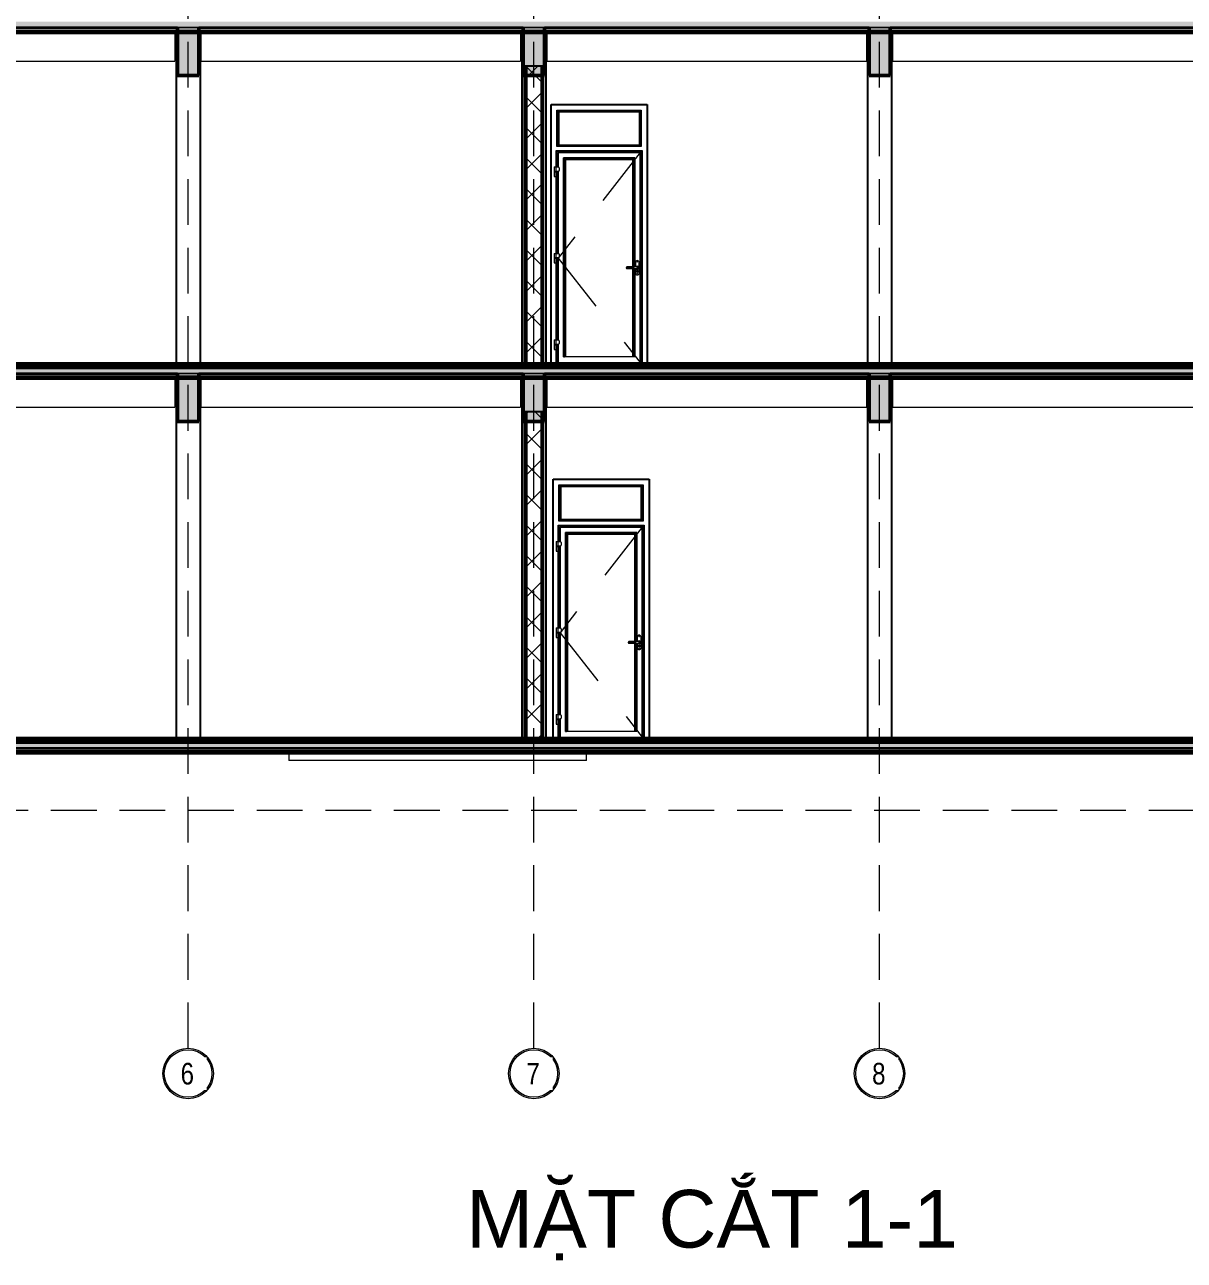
# Model space of a CAD drawing. Header units: millimetres. Extents: x -20510 to 108935, y -243239 to 20306.
# Drawn here: x 82149 to 94223, y -5432 to 7430 of the extents above; entities that cross this region are included whole.
import ezdxf
from ezdxf.enums import TextEntityAlignment as Align

# ---------------------------------------------------------------- set-up
doc = ezdxf.new("R2010")
doc.units = ezdxf.units.MM
doc.linetypes.add('Centre', pattern=[3175, 635, -476.25, 1587.5, -476.25])
doc.linetypes.add('Hidden', pattern=[714.375, 476.25, -238.125])
for name, color, linetype, lineweight in [('A-DOOR', 2, 'Continuous', 18), ('A-FLOR', 7, 'Continuous', 9), ('A-FLOR-LEVL', 8, 'Continuous', 9), ('A-FLOR-MCUT', 7, 'Continuous', 50), ('A-FLOR-PATT', 8, 'Continuous', 9), ('A-GLAZ', 4, 'Continuous', 18), ('A-WALL', 7, 'Continuous', 25), ('A-WALL-PATT', 8, 'Continuous', 18), ('G-IMPT', 8, 'Continuous', 9), ('S-BEAM', 7, 'Continuous', 9), ('S-COLS', 7, 'Continuous', 25), ('S-FNDN', 7, 'Continuous', 9), ('S-GRID', 1, 'Continuous', 9), ('S-GRID-IDEN', 1, 'Continuous', 9)]:
    doc.layers.add(name, color=color, linetype=linetype, lineweight=lineweight)
doc.styles.add('Arial_1', font='arial.ttf', dxfattribs={"width": 0.8, "height": 200})
doc.styles.add('UNICODE_TITLE', font='arial.ttf')
pattern_1 = [(0, (68970.77, 5345.385), (304.8, 76.2), [25.146, -203.454, 25.146, -203.454, -1219.2]), (0, (68970.77, 5345.385), (304.8, 76.2), [-457.2, 25.146, -432.054, 25.146, -203.454, -533.4]), (0, (68970.77, 5345.385), (304.8, 76.2), [-1143, 25.146, -127.254, 25.146, -355.854]), (120, (69085.07, 5383.485), (-218.39114, 225.86454), [25.146, -203.454, 25.146, -203.454, -1219.2]), (120, (69085.07, 5383.485), (-218.39114, 225.86454), [-457.2, 25.146, -432.054, 25.146, -203.454, -533.4]), (120, (69085.07, 5383.485), (-218.39114, 225.86454), [-1143, 25.146, -127.254, 25.146, -355.854]), (240, (69123.17, 5535.885), (-86.40886, -302.06454), [25.146, -203.454, 25.146, -203.454, -1219.2]), (240, (69123.17, 5535.885), (-86.40886, -302.06454), [-457.2, 25.146, -432.054, 25.146, -203.454, -533.4]), (240, (69123.17, 5535.885), (-86.40886, -302.06454), [-1143, 25.146, -127.254, 25.146, -355.854])]
pattern_2 = [(45, (68970.77, 5345.39), (-159.099, 159.099), []), (135, (68970.77, 5345.39), (-159.099, -159.099), [])]

# ---------------------------------------------------------------- blocks, each defined once
blk = doc.blocks.new('ATT_Window 2 - S5_800x600-2360992-MẶT CẮT 1-1')
at = {"layer": 'A-GLAZ'}
for p, q in [((18975, 3700), (18988, 3700)), ((18978, 3550), (18978, 3685)), ((18978, 3685), (18988, 3685)), ((18988, 3685), (18978, 3685)), ((18978, 3685), (18978, 3550))]:
    blk.add_line(p, q, dxfattribs=at)
blk.add_open_spline([(18978, 3685), (18978, 3685), (18978, 3685), (18977, 3686), (18976, 3687), (18975, 3688), (18975, 3688)], degree=3, knots=[-1, -1, -1, -1, -0.8333333, -0.75, -0.6666667, -0.5974222, -0.5974222, -0.5974222, -0.5974222], dxfattribs=at)
blk = doc.blocks.new('CỬA 1 CÁNH EROWINDOW_có ô chết_ - D4_1000x2200-2361184-MẶT CẮT 1-1')
at = {"layer": 'A-DOOR'}
for p, q in [((15611, 2639), (16489, 2639)), ((15611, 2261), (15611, 2639)), ((15611, 2261), (15611, 2639)), ((15611, 2639), (16489, 2639)), ((15621, 2629), (15631, 2619)), ((16479, 2629), (15621, 2629)), ((15621, 2629), (15621, 2271)), ((16469, 2619), (15631, 2619)), ((15631, 2619), (15631, 2281)), ((16469, 2619), (16479, 2629)), ((16469, 2281), (16469, 2619)), ((16479, 2271), (16479, 2629)), ((16489, 2639), (16489, 2261)), ((16489, 2639), (16489, 2261)), ((15613, 2210), (15603, 2220)), ((15603, 2050), (15603, 2220)), ((15603, 2220), (16497, 2220)), ((16489, 2261), (15611, 2261)), ((16489, 2261), (15611, 2261)), ((16487, 2210), (15613, 2210)), ((15613, 2050), (15613, 2210)), ((15621, 2271), (15631, 2281)), ((15621, 2271), (16479, 2271)), ((15623, 2050), (15623, 2200)), ((15623, 2200), (16477, 2200)), ((15623, 2200), (15623, 2050)), ((16477, 2200), (15623, 2200)), ((15631, 2281), (16469, 2281)), ((16479, 2271), (16469, 2281)), ((16477, 2200), (16477, 15)), ((16477, 15), (16477, 2200)), ((16487, 2210), (16497, 2220)), ((16487, 15), (16487, 2210)), ((16497, 2220), (16497, 15)), ((16421, 2144), (15679, 2144)), ((15679, 2144), (15679, 71)), ((15679, 2144), (16421, 2144)), ((15679, 71), (15679, 2144)), ((15689, 71), (15689, 2134)), ((15689, 2134), (16411, 2134)), ((15689, 2134), (15699, 2124)), ((16401, 2124), (15699, 2124)), ((15699, 2124), (15699, 71)), ((16411, 2134), (16401, 2124)), ((16401, 1008), (16401, 2124)), ((16411, 1008), (16411, 2134)), ((16421, 2144), (16421, 1013)), ((16421, 2144), (16421, 1013)), ((15583, 2050), (15623, 2050)), ((15583, 2050), (15583, 2002)), ((15623, 2002), (15583, 2002)), ((15583, 1998), (15583, 1950)), ((15583, 1998), (15603, 1998)), ((15583, 1950), (15603, 1950)), ((15585, 2002), (15585, 1998)), ((15600, 1998), (15600, 2002)), ((15603, 2002), (15603, 2050)), ((15603, 1150), (15603, 2002)), ((15603, 1950), (15603, 1998)), ((15613, 1150), (15613, 2002)), ((15623, 1150), (15623, 2002)), ((15623, 2002), (15623, 1150)), ((15633, 2040), (15633, 2012)), ((15583, 1150), (15623, 1150)), ((15583, 1150), (15583, 1102)), ((15623, 1102), (15583, 1102)), ((15583, 1098), (15583, 1050)), ((15583, 1098), (15603, 1098)), ((15583, 1050), (15603, 1050)), ((15585, 1102), (15585, 1098)), ((15600, 1098), (15600, 1102)), ((15603, 1102), (15603, 1150)), ((15603, 250), (15603, 1102)), ((15603, 1050), (15603, 1098)), ((15613, 250), (15613, 1102)), ((15623, 250), (15623, 1102)), ((15623, 1102), (15623, 250)), ((15633, 1140), (15633, 1112)), ((16427, 1055), (16427, 1013)), ((16467, 945), (16467, 1055)), ((16411, 1008), (16341, 1008)), ((16412, 1004), (16341, 1004)), ((16341, 996), (16412, 996)), ((16341, 992), (16411, 992)), ((16401, 71), (16401, 992)), ((16421, 1013), (16411, 1008)), ((16411, 992), (16421, 987)), ((16411, 71), (16411, 992)), ((16422, 1009), (16412, 1004)), ((16412, 996), (16422, 991)), ((16447, 1013), (16421, 1013)), ((16421, 987), (16447, 987)), ((16421, 987), (16421, 71)), ((16421, 987), (16421, 71)), ((16447, 1009), (16422, 1009)), ((16422, 991), (16447, 991)), ((16427, 987), (16427, 945)), ((16443, 960), (16443, 971)), ((16444, 953), (16444, 958)), ((16444, 958), (16444, 953)), ((16445, 973), (16449, 973)), ((16450, 958), (16450, 953)), ((16450, 953), (16450, 958)), ((16451, 971), (16451, 960)), ((15583, 250), (15623, 250)), ((15583, 250), (15583, 202)), ((15623, 202), (15583, 202)), ((15583, 198), (15583, 150)), ((15583, 198), (15603, 198)), ((15583, 150), (15603, 150)), ((15585, 202), (15585, 198)), ((15600, 198), (15600, 202)), ((15603, 202), (15603, 250)), ((15603, 15), (15603, 202)), ((15603, 150), (15603, 198)), ((15613, 15), (15613, 202)), ((15623, 15), (15623, 202)), ((15623, 202), (15623, 15)), ((15633, 240), (15633, 212)), ((15613, 15), (15603, 15)), ((15611, 0), (15611, 15)), ((15623, 15), (15613, 15)), ((15623, 15), (16477, 15)), ((15631, 0), (15631, 15)), ((15679, 71), (15689, 71)), ((16421, 71), (15679, 71)), ((16421, 71), (16411, 71)), ((16469, 0), (16469, 15)), ((16477, 15), (16487, 15)), ((16497, 15), (16487, 15)), ((16489, 15), (16489, 0))]:
    blk.add_line(p, q, dxfattribs=at)
at = {"layer": 'A-DOOR', "linetype": 'Centre', "lineweight": 18}
for p, q in [((16477, 2200), (15623, 1100)), ((15623, 1100), (16477, 15))]:
    blk.add_line(p, q, dxfattribs=at)
at = {"layer": 'A-DOOR', "flags": 128}
for points in [[(16341, 1008), (16341, 1008), (16340, 1008), (16340, 1008), (16340, 1008), (16339, 1008), (16339, 1008), (16339, 1008), (16338, 1008), (16338, 1007), (16338, 1007), (16338, 1007), (16337, 1007), (16337, 1007), (16337, 1007), (16336, 1007), (16336, 1006), (16336, 1006), (16336, 1006), (16335, 1006), (16335, 1006), (16335, 1005), (16335, 1005), (16335, 1005), (16334, 1005), (16334, 1004), (16334, 1004), (16334, 1004), (16334, 1003), (16334, 1003), (16334, 1003), (16333, 1003), (16333, 1002), (16333, 1002), (16333, 1002), (16333, 1001), (16333, 1001), (16333, 1001), (16333, 1000), (16333, 1000), (16333, 1000), (16333, 999), (16333, 999), (16333, 999), (16333, 998), (16333, 998), (16333, 998), (16333, 998), (16333, 997), (16334, 997), (16334, 997), (16334, 996), (16334, 996), (16334, 996), (16334, 996), (16335, 995), (16335, 995), (16335, 995), (16335, 995), (16335, 994), (16336, 994), (16336, 994), (16336, 994), (16336, 993), (16337, 993), (16337, 993), (16337, 993), (16337, 993), (16338, 993), (16338, 993), (16338, 992), (16339, 992), (16339, 992), (16339, 992), (16340, 992), (16340, 992), (16340, 992), (16341, 992), (16341, 992), (16341, 992)], [(16447, 987), (16448, 987), (16448, 987), (16449, 987), (16449, 987), (16450, 987), (16450, 987), (16451, 988), (16451, 988), (16452, 988), (16452, 988), (16453, 988), (16453, 988), (16453, 989), (16454, 989), (16454, 989), (16455, 990), (16455, 990), (16456, 990), (16456, 991), (16456, 991), (16457, 991), (16457, 992), (16457, 992), (16458, 993), (16458, 993), (16458, 993), (16458, 994), (16459, 994), (16459, 995), (16459, 995), (16459, 996), (16459, 996), (16460, 997), (16460, 997), (16460, 998), (16460, 998), (16460, 999), (16460, 999), (16460, 1000), (16460, 1000), (16460, 1001), (16460, 1001), (16460, 1002), (16460, 1002), (16460, 1003), (16460, 1003), (16459, 1004), (16459, 1004), (16459, 1005), (16459, 1005), (16459, 1006), (16458, 1006), (16458, 1007), (16458, 1007), (16458, 1008), (16457, 1008), (16457, 1008), (16457, 1009), (16456, 1009), (16456, 1010), (16455, 1010), (16455, 1010), (16455, 1011), (16454, 1011), (16454, 1011), (16453, 1011), (16453, 1012), (16452, 1012), (16452, 1012), (16451, 1012), (16451, 1012), (16450, 1013), (16450, 1013), (16449, 1013), (16449, 1013), (16448, 1013), (16448, 1013), (16447, 1013), (16447, 1013)]]:
    blk.add_lwpolyline(points, dxfattribs=at)
at = {"layer": 'A-DOOR'}
for centre, radius, start, end in [((15623, 2040), 10, 360, 90), ((15623, 2040), 10, 30, 90), ((15623, 2012), 10, 270, 0), ((15623, 2012), 10, 270, 300), ((15623, 2012), 10, 315, 345), ((15623, 1140), 10, 0, 90), ((15623, 1140), 10, 30, 90), ((15623, 1112), 10, 270, 0), ((15623, 1112), 10, 270, 300), ((15623, 1112), 10, 315, 345), ((16447, 1055), 20, 0, 180), ((16447, 1063), 3, 0, 180), ((16447, 1063), 3, 180, 0), ((16341, 1000), 3.66, 90, 270), ((16447, 945), 20, 180, 360), ((16447, 1000), 15, 0, 120.3216), ((16447, 1000), 15, 239.6784, 0), ((16447, 1000), 15, 105, 110.0431), ((16447, 1000), 15, 249.9569, 255), ((16445, 971), 2.04, 90, 180), ((16444, 960), 1.99, 180, 268.9596), ((16444, 960), 1.99, 224.4798, 268.9596), ((16447, 1000), 3.02, 0, 180), ((16447, 1000), 3.02, 180, 0), ((16447, 1000), 3.02, 210, 225), ((16447, 953), 2.5, 180, 0), ((16447, 938), 3, 0, 180), ((16447, 938), 3, 180, 0), ((16447, 1000), 3.02, 135, 139.3231), ((16447, 1000), 15, 90, 95.2302), ((16447, 1000), 15, 264.7698, 270), ((16447, 1000), 8.66, 270, 90), ((16449, 971), 2.04, 0, 90), ((16447, 1000), 15, 75, 80.3895), ((16447, 1000), 15, 279.6105, 285), ((16450, 960), 1.99, 271.0404, 0), ((16450, 960), 1.99, 271.0404, 315.5202), ((16447, 1000), 15, 60, 65.5028), ((16447, 1000), 15, 294.4972, 300), ((16447, 1000), 15, 45, 50.5307), ((16447, 1000), 15, 309.4693, 315), ((15623, 240), 10, 0, 90), ((15623, 240), 10, 30, 90), ((15623, 212), 10, 270, 0), ((15623, 212), 10, 270, 300), ((15623, 212), 10, 315, 345)]:
    blk.add_arc(centre, radius, start, end, dxfattribs=at)
for points in [[(16412, 1004), (16412, 1004), (16412, 1005), (16412, 1006), (16411, 1008), (16411, 1008), (16411, 1008)], [(16412, 996), (16412, 996), (16412, 995), (16412, 994), (16411, 992), (16411, 992), (16411, 992)], [(16422, 1009), (16422, 1009), (16422, 1010), (16422, 1011), (16421, 1013), (16421, 1013), (16421, 1013)], [(16422, 991), (16422, 991), (16422, 990), (16422, 989), (16421, 987), (16421, 987), (16421, 987)]]:
    blk.add_open_spline(points, degree=3, knots=[0, 0, 0, 0, 0.166667, 0.333333, 0.666667, 1, 1, 1, 1], dxfattribs=at)
blk = doc.blocks.new('M_Concrete-Rectangular-Column - COT250X400-V4-MẶT CẮT 1-1')
at = {"layer": 'S-COLS'}
for p, q in [((4225, 3750), (4225, 0)), ((4475, 3750), (4475, 0))]:
    blk.add_line(p, q, dxfattribs=at)
blk = doc.blocks.new('CỬA 1 CÁNH EROWINDOW_có ô chết_ - D4_1000x2200-V8-MẶT CẮT 1-1')
at = {"layer": 'A-DOOR'}
for p, q in [((22691, 6539), (23569, 6539)), ((22691, 6161), (22691, 6539)), ((22691, 6161), (22691, 6539)), ((22691, 6539), (23569, 6539)), ((22701, 6529), (22711, 6519)), ((23559, 6529), (22701, 6529)), ((22701, 6529), (22701, 6171)), ((23549, 6519), (22711, 6519)), ((22711, 6519), (22711, 6181)), ((23549, 6519), (23559, 6529)), ((23549, 6181), (23549, 6519)), ((23559, 6171), (23559, 6529)), ((23569, 6539), (23569, 6161)), ((23569, 6539), (23569, 6161)), ((22701, 6171), (22711, 6181)), ((22711, 6181), (23549, 6181)), ((23559, 6171), (23549, 6181)), ((22693, 6110), (22683, 6120)), ((22683, 5950), (22683, 6120)), ((22683, 6120), (23577, 6120)), ((23569, 6161), (22691, 6161)), ((23569, 6161), (22691, 6161)), ((23567, 6110), (22693, 6110)), ((22693, 5950), (22693, 6110)), ((22701, 6171), (23559, 6171)), ((22703, 5950), (22703, 6100)), ((22703, 6100), (23557, 6100)), ((22703, 6100), (22703, 5950)), ((23557, 6100), (22703, 6100)), ((23557, 6100), (23557, 3915)), ((23557, 3915), (23557, 6100)), ((23567, 6110), (23577, 6120)), ((23567, 3915), (23567, 6110)), ((23577, 6120), (23577, 3915)), ((22663, 5950), (22703, 5950)), ((22663, 5950), (22663, 5902)), ((22683, 5902), (22683, 5950)), ((22713, 5940), (22713, 5912)), ((23501, 6044), (22759, 6044)), ((22759, 6044), (22759, 3971)), ((22759, 6044), (23501, 6044)), ((22759, 3971), (22759, 6044)), ((22769, 3971), (22769, 6034)), ((22769, 6034), (23491, 6034)), ((22769, 6034), (22779, 6024)), ((23481, 6024), (22779, 6024)), ((22779, 6024), (22779, 3971)), ((23491, 6034), (23481, 6024)), ((23481, 4908), (23481, 6024)), ((23491, 4908), (23491, 6034)), ((23501, 6044), (23501, 4913)), ((23501, 6044), (23501, 4913)), ((22703, 5902), (22663, 5902)), ((22663, 5898), (22663, 5850)), ((22663, 5898), (22683, 5898)), ((22663, 5850), (22683, 5850)), ((22666, 5902), (22666, 5898)), ((22680, 5898), (22680, 5902)), ((22683, 5050), (22683, 5902)), ((22683, 5850), (22683, 5898)), ((22693, 5050), (22693, 5902)), ((22703, 5050), (22703, 5902)), ((22703, 5902), (22703, 5050)), ((22663, 5050), (22703, 5050)), ((22663, 5050), (22663, 5002)), ((22683, 5002), (22683, 5050)), ((22713, 5040), (22713, 5012)), ((22703, 5002), (22663, 5002)), ((22663, 4998), (22663, 4950)), ((22663, 4998), (22683, 4998)), ((22663, 4950), (22683, 4950)), ((22666, 5002), (22666, 4998)), ((22680, 4998), (22680, 5002)), ((22683, 4150), (22683, 5002)), ((22683, 4950), (22683, 4998)), ((22693, 4150), (22693, 5002)), ((22703, 4150), (22703, 5002)), ((22703, 5002), (22703, 4150)), ((23491, 4908), (23421, 4908)), ((23492, 4904), (23421, 4904)), ((23421, 4896), (23492, 4896)), ((23421, 4892), (23491, 4892)), ((23481, 3971), (23481, 4892)), ((23501, 4913), (23491, 4908)), ((23491, 4892), (23501, 4887)), ((23491, 3971), (23491, 4892)), ((23502, 4909), (23492, 4904)), ((23492, 4896), (23502, 4891)), ((23527, 4913), (23501, 4913)), ((23527, 4909), (23502, 4909)), ((23502, 4891), (23527, 4891)), ((23507, 4955), (23507, 4913)), ((23547, 4845), (23547, 4955)), ((23501, 4887), (23527, 4887)), ((23501, 4887), (23501, 3971)), ((23501, 4887), (23501, 3971)), ((23507, 4887), (23507, 4845)), ((23523, 4860), (23523, 4871)), ((23524, 4853), (23524, 4858)), ((23524, 4858), (23524, 4853)), ((23525, 4873), (23529, 4873)), ((23530, 4858), (23530, 4853)), ((23530, 4853), (23530, 4858)), ((23531, 4871), (23531, 4860)), ((22663, 4150), (22703, 4150)), ((22663, 4150), (22663, 4102)), ((22683, 4102), (22683, 4150)), ((22713, 4140), (22713, 4112)), ((22703, 4102), (22663, 4102)), ((22663, 4098), (22663, 4050)), ((22663, 4098), (22683, 4098)), ((22663, 4050), (22683, 4050)), ((22666, 4102), (22666, 4098)), ((22680, 4098), (22680, 4102)), ((22683, 3915), (22683, 4102)), ((22683, 4050), (22683, 4098)), ((22693, 3915), (22693, 4102)), ((22703, 3915), (22703, 4102)), ((22703, 4102), (22703, 3915)), ((22693, 3915), (22683, 3915)), ((22691, 3900), (22691, 3915)), ((22703, 3915), (22693, 3915)), ((22703, 3915), (23557, 3915)), ((22711, 3900), (22711, 3915)), ((22759, 3971), (22769, 3971)), ((23501, 3971), (22759, 3971)), ((23501, 3971), (23491, 3971)), ((23549, 3900), (23549, 3915)), ((23557, 3915), (23567, 3915)), ((23577, 3915), (23567, 3915)), ((23569, 3915), (23569, 3900))]:
    blk.add_line(p, q, dxfattribs=at)
at = {"layer": 'A-DOOR', "linetype": 'Centre', "lineweight": 18}
for p, q in [((23557, 6100), (22703, 5000)), ((22703, 5000), (23557, 3915))]:
    blk.add_line(p, q, dxfattribs=at)
at = {"layer": 'A-DOOR', "flags": 128}
for points in [[(23421, 4908), (23421, 4908), (23420, 4908), (23420, 4908), (23420, 4908), (23419, 4908), (23419, 4908), (23419, 4908), (23418, 4908), (23418, 4907), (23418, 4907), (23418, 4907), (23417, 4907), (23417, 4907), (23417, 4907), (23416, 4907), (23416, 4906), (23416, 4906), (23416, 4906), (23415, 4906), (23415, 4906), (23415, 4905), (23415, 4905), (23415, 4905), (23414, 4905), (23414, 4904), (23414, 4904), (23414, 4904), (23414, 4903), (23414, 4903), (23414, 4903), (23413, 4903), (23413, 4902), (23413, 4902), (23413, 4902), (23413, 4901), (23413, 4901), (23413, 4901), (23413, 4900), (23413, 4900), (23413, 4900), (23413, 4899), (23413, 4899), (23413, 4899), (23413, 4898), (23413, 4898), (23413, 4898), (23413, 4898), (23413, 4897), (23414, 4897), (23414, 4897), (23414, 4896), (23414, 4896), (23414, 4896), (23414, 4896), (23415, 4895), (23415, 4895), (23415, 4895), (23415, 4895), (23415, 4894), (23416, 4894), (23416, 4894), (23416, 4894), (23416, 4893), (23417, 4893), (23417, 4893), (23417, 4893), (23417, 4893), (23418, 4893), (23418, 4893), (23418, 4892), (23419, 4892), (23419, 4892), (23419, 4892), (23420, 4892), (23420, 4892), (23420, 4892), (23421, 4892), (23421, 4892), (23421, 4892)], [(23527, 4887), (23528, 4887), (23528, 4887), (23529, 4887), (23529, 4887), (23530, 4887), (23530, 4887), (23531, 4888), (23531, 4888), (23532, 4888), (23532, 4888), (23533, 4888), (23533, 4888), (23533, 4889), (23534, 4889), (23534, 4889), (23535, 4890), (23535, 4890), (23536, 4890), (23536, 4891), (23536, 4891), (23537, 4891), (23537, 4892), (23537, 4892), (23538, 4893), (23538, 4893), (23538, 4893), (23538, 4894), (23539, 4894), (23539, 4895), (23539, 4895), (23539, 4896), (23539, 4896), (23540, 4897), (23540, 4897), (23540, 4898), (23540, 4898), (23540, 4899), (23540, 4899), (23540, 4900), (23540, 4900), (23540, 4901), (23540, 4901), (23540, 4902), (23540, 4902), (23540, 4903), (23540, 4903), (23539, 4904), (23539, 4904), (23539, 4905), (23539, 4905), (23539, 4906), (23538, 4906), (23538, 4907), (23538, 4907), (23538, 4908), (23537, 4908), (23537, 4908), (23537, 4909), (23536, 4909), (23536, 4910), (23535, 4910), (23535, 4910), (23535, 4911), (23534, 4911), (23534, 4911), (23533, 4911), (23533, 4912), (23532, 4912), (23532, 4912), (23531, 4912), (23531, 4912), (23530, 4913), (23530, 4913), (23529, 4913), (23529, 4913), (23528, 4913), (23528, 4913), (23527, 4913), (23527, 4913)]]:
    blk.add_lwpolyline(points, dxfattribs=at)
at = {"layer": 'A-DOOR'}
for centre, radius, start, end in [((22703, 5940), 10, 0, 90), ((22703, 5940), 10, 30, 90), ((22703, 5912), 10, 270, 0), ((22703, 5912), 10, 270, 300), ((22703, 5912), 10, 315, 345), ((22703, 5040), 10, 0, 90), ((22703, 5040), 10, 30, 90), ((22703, 5012), 10, 270, 0), ((22703, 5012), 10, 270, 300), ((22703, 5012), 10, 315, 345), ((23421, 4900), 3.66, 90, 270), ((23527, 4955), 20, 360, 180), ((23527, 4900), 15, 0, 118.7372), ((23527, 4900), 15, 241.2628, 0), ((23527, 4900), 15, 105, 110.0431), ((23527, 4963), 3, 0, 180), ((23527, 4963), 3, 180, 0), ((23527, 4900), 3.02, 0, 180), ((23527, 4900), 3.02, 135, 150), ((23527, 4900), 3.02, 180, 0), ((23527, 4900), 3.02, 210, 225), ((23527, 4900), 15, 90, 95.2302), ((23527, 4900), 8.66, 270, 90), ((23527, 4900), 15, 75, 80.3895), ((23527, 4900), 15, 60, 65.5028), ((23527, 4900), 15, 45, 50.5307), ((23527, 4900), 15, 309.4693, 315), ((23527, 4845), 20, 180, 0), ((23527, 4900), 15, 249.9569, 255), ((23525, 4871), 2.04, 90, 180), ((23524, 4860), 1.99, 180, 268.9596), ((23524, 4860), 1.99, 224.4798, 268.9596), ((23527, 4853), 2.5, 180, 0), ((23527, 4838), 3, 0, 180), ((23527, 4838), 3, 180, 0), ((23527, 4900), 15, 264.7698, 270), ((23529, 4871), 2.04, 0, 90), ((23527, 4900), 15, 279.6105, 285), ((23530, 4860), 1.99, 271.0404, 0), ((23530, 4860), 1.99, 271.0404, 315.5202), ((22703, 4140), 10, 0, 90), ((22703, 4140), 10, 30, 90), ((22703, 4112), 10, 270, 0), ((22703, 4112), 10, 270, 300), ((22703, 4112), 10, 315, 345)]:
    blk.add_arc(centre, radius, start, end, dxfattribs=at)
for points in [[(23492, 4904), (23492, 4904), (23492, 4905), (23492, 4906), (23491, 4908), (23491, 4908), (23491, 4908)], [(23492, 4896), (23492, 4896), (23492, 4895), (23492, 4894), (23491, 4892), (23491, 4892), (23491, 4892)], [(23502, 4909), (23502, 4909), (23502, 4910), (23502, 4911), (23501, 4913), (23501, 4913), (23501, 4913)], [(23502, 4891), (23502, 4891), (23502, 4890), (23502, 4889), (23501, 4887), (23501, 4887), (23501, 4887)]]:
    blk.add_open_spline(points, degree=3, knots=[0, 0, 0, 0, 0.166667, 0.333333, 0.666667, 1, 1, 1, 1], dxfattribs=at)
blk = doc.blocks.new('M_Concrete-Rectangular-Column - COT250X350-V16-MẶT CẮT 1-1')
at = {"layer": 'S-COLS'}
for p, q in [((4225, 7350), (4225, 3900)), ((4475, 7350), (4475, 3900))]:
    blk.add_line(p, q, dxfattribs=at)
blk = doc.blocks.new('Mat_Tien_3dsMax - Sync_3dsMax_To_Revit-2401403-MẶT CẮT 1-1')
at = {"layer": 'G-IMPT'}
blk.add_line((20373, -750), (20373, -750), dxfattribs=at)
blk.add_line((20373, -750), (20373, -750), dxfattribs=at)
blk.add_line((20373, -750), (20373, -750), dxfattribs=at)
blk.add_line((20373, -750), (20373, -750), dxfattribs=at)
blk.add_line((20373, -750), (20373, -750), dxfattribs=at)
blk.add_line((20373, -750), (20373, -750), dxfattribs=at)
blk.add_line((20373, -750), (20373, -750), dxfattribs=at)
blk.add_line((20373, -750), (20373, -750), dxfattribs=at)
blk.add_line((20373, -750), (20373, -750), dxfattribs=at)
blk.add_line((20373, -750), (20373, -750), dxfattribs=at)
blk.add_line((20373, -750), (20373, -750), dxfattribs=at)
blk.add_line((20373, -750), (20373, -750), dxfattribs=at)
blk.add_line((20373, -750), (20373, -750), dxfattribs=at)
blk.add_line((20373, -750), (20373, -750), dxfattribs=at)
blk.add_line((20373, -750), (20373, -750), dxfattribs=at)
blk.add_line((20373, -750), (20373, -750), dxfattribs=at)
blk.add_line((20373, -750), (20373, -750), dxfattribs=at)
blk.add_line((20373, -750), (20373, -750), dxfattribs=at)
blk.add_line((20373, -750), (20373, -750), dxfattribs=at)
blk.add_line((20373, -750), (20373, -750), dxfattribs=at)
blk.add_line((20373, -750), (20373, -750), dxfattribs=at)
blk.add_line((20373, -750), (20373, -750), dxfattribs=at)
blk.add_line((20373, -750), (20373, -750), dxfattribs=at)
blk.add_line((20373, -750), (20373, -750), dxfattribs=at)
blk.add_line((20373, -750), (20373, -750), dxfattribs=at)
blk.add_line((20373, -750), (20373, -750), dxfattribs=at)
blk.add_line((20373, -750), (20373, -750), dxfattribs=at)
blk.add_line((20373, -750), (20373, -750), dxfattribs=at)
blk.add_line((20373, -750), (20373, -750), dxfattribs=at)
blk.add_line((20373, -750), (20373, -750), dxfattribs=at)
blk = doc.blocks.new('Mat_Tien_3dsMax - Mat_Tien_3dsMax-2387879-MẶT CẮT 1-1')
blk.add_blockref('Mat_Tien_3dsMax - Sync_3dsMax_To_Revit-2401403-MẶT CẮT 1-1', (0, 0))
blk = doc.blocks.new('Grid - TRUC  D1-102336-MẶT CẮT 1-1')
at = {"layer": 'S-GRID-IDEN'}
for radius in [263, 248]:
    blk.add_circle((550, -3488), radius, dxfattribs=at)

msp = doc.modelspace()

# ---------------------------------------------------------------- hatches: boundary and pattern name
at = {"layer": 'A-FLOR-PATT'}
for points in [[(102169.1, 7360), (102255.7, 7360), (102255.7, 7460), (65450, 7460), (65450, 7360), (101979.2, 7360)], [(102169.1, 3860), (102255.7, 3860), (102255.7, 3900), (65450, 3900), (65450, 3860), (102074.1, 3860)], [(102169.1, 3760), (102255.7, 3760), (102255.7, 3860), (65450, 3860), (65450, 3760), (101979.2, 3760)]]:
    msp.add_hatch(color=256, dxfattribs=at).paths.add_polyline_path(points)
at = {"layer": 'A-FLOR-PATT', "lineweight": 18}
for points in [[(102169.1, 7350), (102255.7, 7350), (102255.7, 7360), (65450, 7360), (65450, 7350), (101979.2, 7350)], [(102169.1, 3750), (102255.7, 3750), (102255.7, 3760), (65450, 3760), (65450, 3750), (101979.2, 3750)]]:
    msp.add_hatch(color=256, dxfattribs=at).paths.add_polyline_path(points)
at = {"layer": 'A-FLOR-PATT'}
h = msp.add_hatch(color=256, dxfattribs=at)
h.paths.add_polyline_path([(80520.2, -40), (99650, -40), (99650, 0), (65450, 0), (65450, -40), (80140.4, -40)])
h.paths.add_polyline_path([(102255.7, -40), (102255.7, 0), (102050, 0), (102050, -40), (102169.1, -40)])
h = msp.add_hatch(color=256, dxfattribs=at)
h.paths.add_polyline_path([(65450, -140), (99650, -140), (99650, -40), (65450, -40), (65450, -75)])
h.paths.add_polyline_path([(102050, -140), (102255.7, -140), (102255.7, -40), (102050, -40), (102050, -75)])
at = {"layer": 'A-FLOR-PATT', "lineweight": 18}
h = msp.add_hatch(color=256, dxfattribs=at)
h.paths.add_polyline_path([(84698, -150), (99650, -150), (99650, -140), (65450, -140), (65450, -150), (81659.6, -150)])
h.paths.add_polyline_path([(102050, -150), (102255.7, -150), (102255.7, -140), (102050, -140)])
at = {"layer": 'A-WALL-PATT', "lineweight": 18}
h = msp.add_hatch(dxfattribs=at)
h.set_pattern_fill('FP_1', color=256, style=0, pattern_type=2)
h.set_pattern_definition(pattern_1)
h.paths.add_polyline_path([(87365, 3900), (87365, 7000), (87350, 7000), (87350, 3900), (87356.7, 3900)])
h = msp.add_hatch(dxfattribs=at)
h.set_pattern_fill('FP_2', color=256, style=0, pattern_type=2)
h.set_pattern_definition(pattern_2)
h.paths.add_polyline_path([(87365, 3900), (87535, 3900), (87535, 7000), (87365, 7000), (87365, 3925.1)])
h = msp.add_hatch(dxfattribs=at)
h.set_pattern_fill('FP_1', color=256, style=0, pattern_type=2)
h.set_pattern_definition(pattern_1)
h.paths.add_polyline_path([(87535, 3900), (87550, 3900), (87550, 7000), (87535, 7000), (87535, 3925.1)])
h = msp.add_hatch(dxfattribs=at)
h.set_pattern_fill('FP_1', color=256, style=0, pattern_type=2)
h.set_pattern_definition(pattern_1)
h.paths.add_polyline_path([(87365, 0), (87365, 3400), (87350, 3400), (87350, 0), (87356.7, 0)])
h = msp.add_hatch(dxfattribs=at)
h.set_pattern_fill('FP_2', color=256, style=0, pattern_type=2)
h.set_pattern_definition(pattern_2)
h.paths.add_polyline_path([(87365, 0), (87535, 0), (87535, 3400), (87365, 3400), (87365, 232.7)])
h = msp.add_hatch(dxfattribs=at)
h.set_pattern_fill('FP_1', color=256, style=0, pattern_type=2)
h.set_pattern_definition(pattern_1)
h.paths.add_polyline_path([(87550, 0), (87550, 3400), (87535, 3400), (87535, 0), (87546.6, 0)])
at = {"layer": 'S-BEAM'}
for points in [[(83960, 6900), (83960, 7400), (83740, 7400), (83740, 6900)], [(87340, 6900), (87560, 6900), (87560, 7400), (87340, 7400), (87340, 7309.9)], [(91160, 6900), (91160, 7400), (90940, 7400), (90940, 6900)], [(83960, 3300), (83960, 3800), (83740, 3800), (83740, 3300), (83938.4, 3300)], [(87340, 3300), (87560, 3300), (87560, 3800), (87340, 3800), (87340, 3617.4)], [(90940, 3300), (91160, 3300), (91160, 3800), (90940, 3800), (90940, 3617.4)]]:
    msp.add_hatch(color=8, dxfattribs=at).paths.add_polyline_path(points)

# ---------------------------------------------------------------- linework, layer by layer
at = {"layer": 'A-FLOR', "color": 7, "lineweight": 50}
for p, q in [((65450, 7350), (102255.7, 7350)), ((102255.7, 3900), (65450, 3900)), ((65450, 3750), (102255.7, 3750)), ((99650, 0), (65450, 0)), ((65450, -150), (99650, -150))]:
    msp.add_line(p, q, dxfattribs=at)
at = {"layer": 'A-FLOR'}
for p, q in [((84900, -150), (84900, -230)), ((88000, -230), (84900, -230)), ((88000, -230), (88000, -150))]:
    msp.add_line(p, q, dxfattribs=at)
at = {"layer": 'A-FLOR-LEVL', "linetype": 'Hidden'}
for p, q in [((102186.2, 3900), (55433.5, 3900)), ((102186.2, 0), (55433.5, 0)), ((102186.2, -750), (55433.5, -750))]:
    msp.add_line(p, q, dxfattribs=at)
at = {"layer": 'A-FLOR-MCUT'}
for p, q in [((102255.7, 7360), (65450, 7360)), ((102255.7, 3860), (65450, 3860)), ((102255.7, 3760), (65450, 3760)), ((99650, -40), (65450, -40)), ((99650, -140), (65450, -140))]:
    msp.add_line(p, q, dxfattribs=at)
at = {"layer": 'A-WALL'}
for p, q in [((83725, 7150), (83712.3, 7150)), ((83987.7, 7150), (83975, 7150)), ((87325, 7150), (87312.3, 7150)), ((87587.7, 7150), (87575, 7150)), ((90925, 7150), (90912.3, 7150)), ((91187.7, 7150), (91175, 7150)), ((87630, 3900), (87630, 6600)), ((87630, 6600), (88630, 6600)), ((88630, 6600), (88630, 3900)), ((83725, 3550), (83712.3, 3550)), ((83987.7, 3550), (83975, 3550)), ((87325, 3550), (87312.3, 3550)), ((87587.7, 3550), (87575, 3550)), ((90925, 3550), (90912.3, 3550)), ((91187.7, 3550), (91175, 3550)), ((87650, 0), (87650, 2700)), ((87650, 2700), (88650, 2700)), ((88650, 2700), (88650, 0))]:
    msp.add_line(p, q, dxfattribs=at)
at = {"layer": 'A-WALL', "lineweight": 25}
for p, q in [((87550, 7000), (87350, 7000)), ((87350, 7000), (87350, 3900)), ((87550, 3900), (87550, 7000)), ((87550, 3400), (87350, 3400)), ((87350, 3400), (87350, 0)), ((87550, 0), (87550, 3400))]:
    msp.add_line(p, q, dxfattribs=at)
at = {"layer": 'A-WALL', "lineweight": 50}
for p, q in [((87365, 7000), (87365, 3900)), ((87535, 7000), (87535, 3900)), ((87365, 3400), (87365, 0)), ((87535, 3400), (87535, 0))]:
    msp.add_line(p, q, dxfattribs=at)
at = {"layer": 'S-BEAM'}
for p, q in [((83712.3, 7350), (83712.3, 7050)), ((83960, 7400), (83740, 7400)), ((83987.7, 7050), (83987.7, 7350)), ((87312.3, 7350), (87312.3, 7050)), ((87560, 7400), (87340, 7400)), ((87587.7, 7050), (87587.7, 7350)), ((90912.3, 7350), (90912.3, 7050)), ((91160, 7400), (90940, 7400)), ((91187.7, 7050), (91187.7, 7350)), ((80387.7, 7050), (83712.3, 7050)), ((83987.7, 7050), (87312.3, 7050)), ((87587.7, 7050), (90912.3, 7050)), ((91187.7, 7050), (94512.3, 7050)), ((83712.3, 3750), (83712.3, 3450)), ((83960, 3800), (83740, 3800)), ((83987.7, 3450), (83987.7, 3750)), ((87312.3, 3750), (87312.3, 3450)), ((87560, 3800), (87340, 3800)), ((87587.7, 3450), (87587.7, 3750)), ((90912.3, 3750), (90912.3, 3450)), ((91160, 3800), (90940, 3800)), ((91187.7, 3450), (91187.7, 3750)), ((80387.7, 3450), (83712.3, 3450)), ((83987.7, 3450), (87312.3, 3450)), ((87587.7, 3450), (90912.3, 3450)), ((91187.7, 3450), (94512.3, 3450))]:
    msp.add_line(p, q, dxfattribs=at)
at = {"layer": 'S-BEAM', "lineweight": 50}
for p, q in [((83740, 7400), (83740, 6900)), ((83960, 6900), (83960, 7400)), ((87340, 7400), (87340, 6900)), ((87560, 6900), (87560, 7400)), ((90940, 7400), (90940, 6900)), ((91160, 6900), (91160, 7400)), ((83740, 6900), (83960, 6900)), ((87340, 6900), (87560, 6900)), ((90940, 6900), (91160, 6900)), ((83740, 3800), (83740, 3300)), ((83960, 3300), (83960, 3800)), ((87340, 3800), (87340, 3300)), ((87560, 3300), (87560, 3800)), ((90940, 3800), (90940, 3300)), ((91160, 3300), (91160, 3800)), ((83740, 3300), (83960, 3300)), ((87340, 3300), (87560, 3300)), ((90940, 3300), (91160, 3300))]:
    msp.add_line(p, q, dxfattribs=at)
at = {"layer": 'S-FNDN', "lineweight": 35}
for p, q in [((80360, 7400), (83740, 7400)), ((83960, 7400), (87340, 7400)), ((87560, 7400), (90940, 7400)), ((91160, 7400), (94540, 7400)), ((80360, 3800), (83740, 3800)), ((83960, 3800), (87340, 3800)), ((87560, 3800), (90940, 3800)), ((91160, 3800), (94540, 3800)), ((65450, -100), (102255.7, -100))]:
    msp.add_line(p, q, dxfattribs=at)
at = {"layer": 'S-FNDN'}
for p, q in [((83740, 7400), (83960, 7400)), ((87340, 7400), (87560, 7400)), ((90940, 7400), (91160, 7400)), ((83740, 3800), (83960, 3800)), ((87340, 3800), (87560, 3800)), ((90940, 3800), (91160, 3800))]:
    msp.add_line(p, q, dxfattribs=at)
at = {"layer": 'S-GRID', "linetype": 'Hidden'}
for p, q in [((83850, -3225.6), (83850, 20306.3)), ((87450, -3225.6), (87450, 20306.3)), ((91050, -3225.6), (91050, 20306.3))]:
    msp.add_line(p, q, dxfattribs=at)

# ---------------------------------------------------------------- block references
at = {"layer": 'A-DOOR'}
for name, p in [('CỬA 1 CÁNH EROWINDOW_có ô chết_ - D4_1000x2200-V8-MẶT CẮT 1-1', (65000, 0)), ('CỬA 1 CÁNH EROWINDOW_có ô chết_ - D4_1000x2200-2361184-MẶT CẮT 1-1', (72100, 0))]:
    msp.add_blockref(name, p, dxfattribs=at)
at = {"layer": 'A-GLAZ'}
msp.add_blockref('ATT_Window 2 - S5_800x600-2360992-MẶT CẮT 1-1', (65000, 0), dxfattribs=at)
at = {"layer": 'G-IMPT'}
msp.add_blockref('Mat_Tien_3dsMax - Mat_Tien_3dsMax-2387879-MẶT CẮT 1-1', (65000, 0), dxfattribs=at)
at = {"layer": 'S-COLS'}
for name, p in [('M_Concrete-Rectangular-Column - COT250X350-V16-MẶT CẮT 1-1', (79500, 0)), ('M_Concrete-Rectangular-Column - COT250X350-V16-MẶT CẮT 1-1', (83100, 0)), ('M_Concrete-Rectangular-Column - COT250X350-V16-MẶT CẮT 1-1', (86700, 0)), ('M_Concrete-Rectangular-Column - COT250X400-V4-MẶT CẮT 1-1', (79500, 0)), ('M_Concrete-Rectangular-Column - COT250X400-V4-MẶT CẮT 1-1', (83100, 0)), ('M_Concrete-Rectangular-Column - COT250X400-V4-MẶT CẮT 1-1', (86700, 0))]:
    msp.add_blockref(name, p, dxfattribs=at)
at = {"layer": 'S-GRID-IDEN'}
for p in [(83300, 0), (86900, 0), (90500, 0)]:
    msp.add_blockref('Grid - TRUC  D1-102336-MẶT CẮT 1-1', p, dxfattribs=at)

# ---------------------------------------------------------------- texts
at = {"style": 'UNICODE_TITLE'}
msp.add_text('MẶT CẮT 1-1', height=600, dxfattribs=at).set_placement((89306, -5000), align=Align.MIDDLE_CENTER)

# ---------------------------------------------------------------- next in the draw order: texts
at = {"layer": 'S-GRID-IDEN', "char_height": 225, "width": 216.456, "attachment_point": 1, "style": 'Arial_1', "bg_fill": 3, "box_fill_scale": 1.25, "bg_fill_color": 9, "bg_fill_true_color": 13158600, "bg_fill_transparency": 0}
for s, insert in [('6', (83771.9, -3377.2)), ('7', (87371.9, -3377.2)), ('8', (90971.9, -3377.2))]:
    msp.add_mtext(s, dxfattribs=dict(at, insert=insert))

doc.saveas('drawing.dxf')
